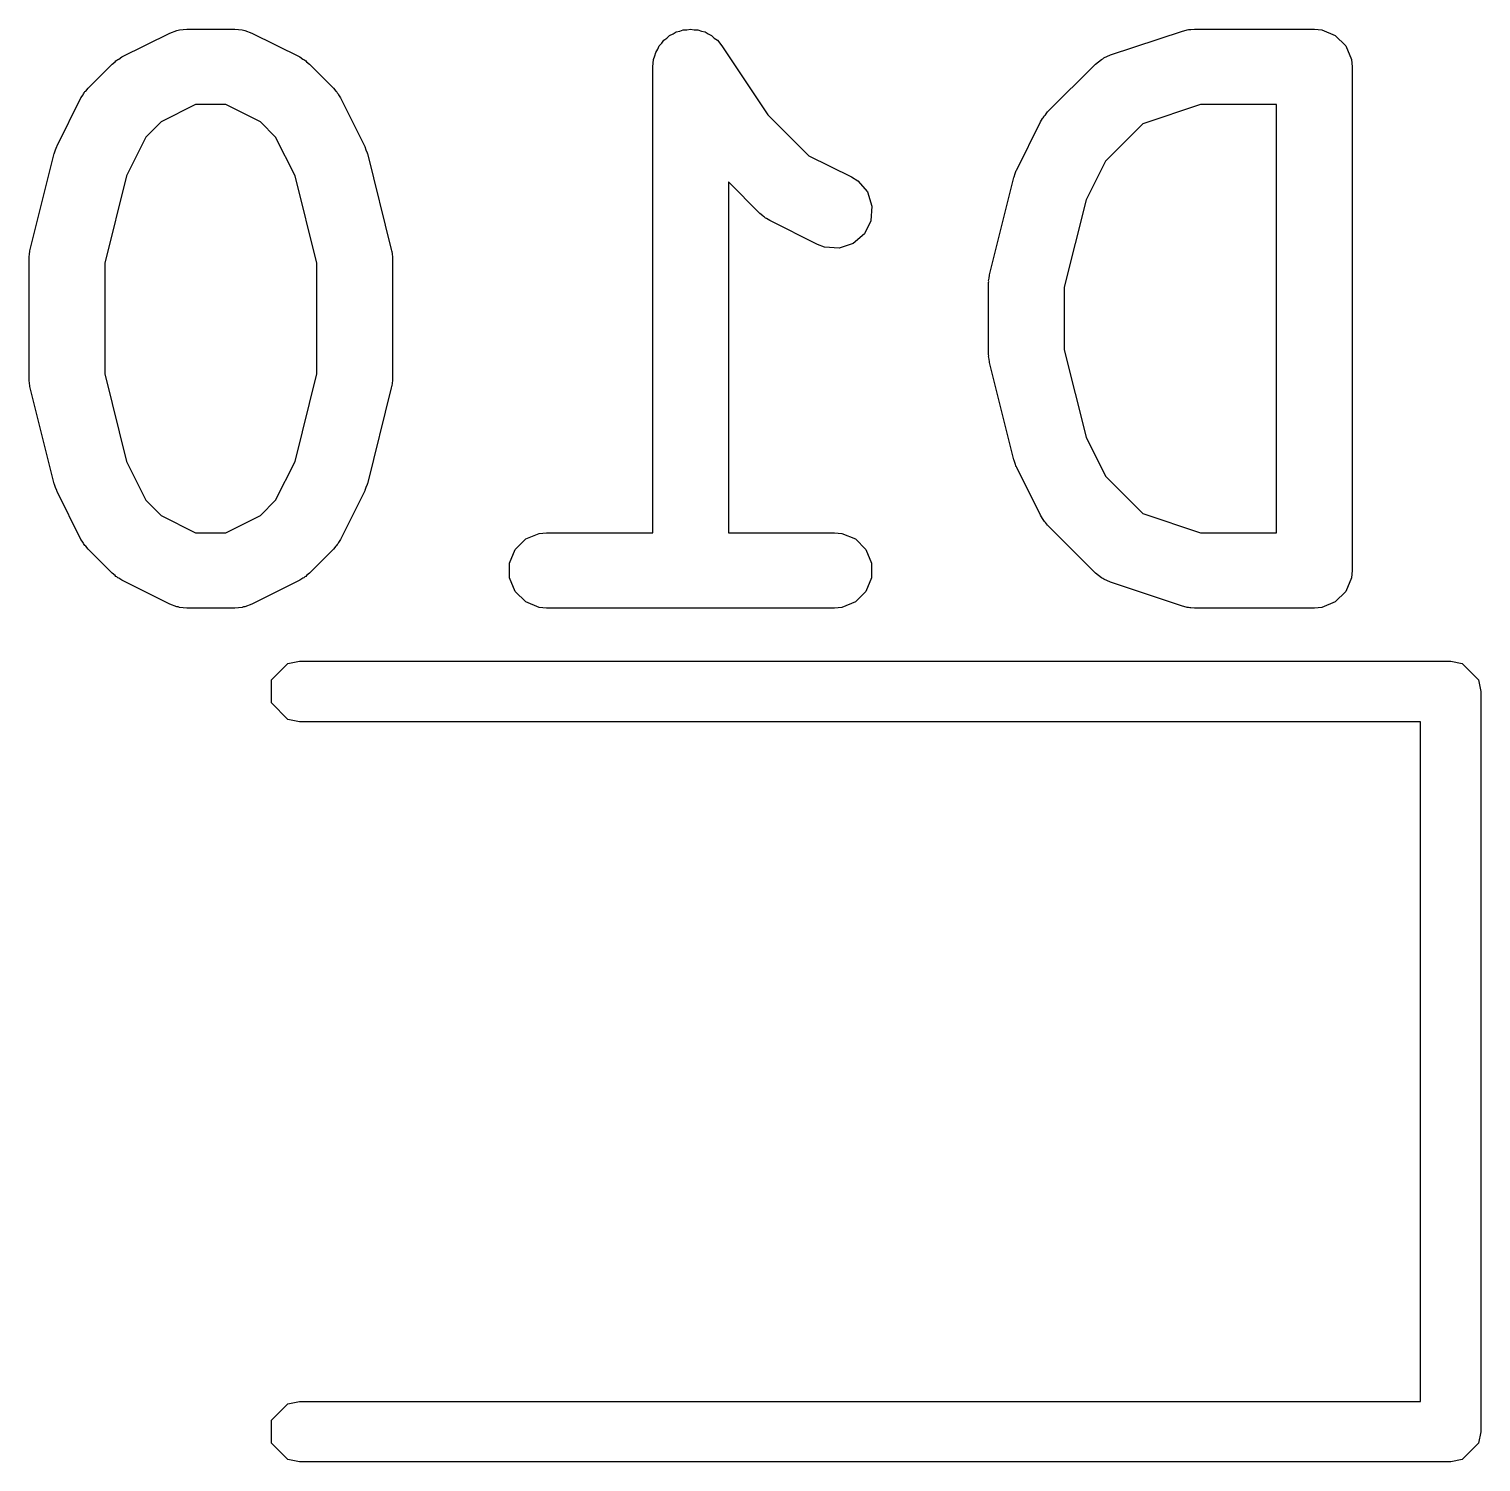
# Model space of a CAD drawing. Extents: x 3.99 to 8.09, y -5.39 to -1.7.
# Drawn here: x 7.6427 to 7.7562, y -4.5825 to -4.4705 of the extents above; entities that cross this region are included whole.
import ezdxf

# ---------------------------------------------------------------- set-up
doc = ezdxf.new("R2010")
doc.units = 0
doc.header["$MEASUREMENT"] = 0
doc.layers.add('BLACK', color=7, linetype='CONTINUOUS')

msp = doc.modelspace()

# ---------------------------------------------------------------- linework, layer by layer
at = {"layer": 'BLACK', "linetype": 'CONTINUOUS'}
for p, q in [((7.65, -4.47265), (7.65375, -4.47078)), ((7.65375, -4.47078), (7.65429, -4.47057)), ((7.65429, -4.47057), (7.65439, -4.47056)), ((7.65439, -4.47056), (7.65449, -4.47052)), ((7.65449, -4.47052), (7.65507, -4.47047)), ((7.65507, -4.47047), (7.65882, -4.47047)), ((7.65882, -4.47047), (7.65939, -4.47052)), ((7.65939, -4.47052), (7.65949, -4.47056)), ((7.65949, -4.47056), (7.6596, -4.47057)), ((7.6596, -4.47057), (7.66014, -4.47078)), ((7.66014, -4.47078), (7.66389, -4.47265)), ((7.69219, -4.47157), (7.69235, -4.47133)), ((7.69235, -4.47133), (7.69259, -4.47117)), ((7.69259, -4.47117), (7.6928, -4.47096)), ((7.6928, -4.47096), (7.69307, -4.47085)), ((7.69307, -4.47085), (7.69331, -4.47069)), ((7.69331, -4.47069), (7.69359, -4.47063)), ((7.69359, -4.47063), (7.69386, -4.47052)), ((7.69386, -4.47052), (7.69415, -4.47052)), ((7.69415, -4.47052), (7.69444, -4.47047)), ((7.69444, -4.47047), (7.69472, -4.47052)), ((7.69472, -4.47052), (7.69501, -4.47052)), ((7.69501, -4.47052), (7.69528, -4.47063)), ((7.69528, -4.47063), (7.69557, -4.47069)), ((7.69557, -4.47069), (7.69581, -4.47085)), ((7.69581, -4.47085), (7.69608, -4.47096)), ((7.69608, -4.47096), (7.69628, -4.47117)), ((7.69628, -4.47117), (7.69653, -4.47133)), ((7.69653, -4.47133), (7.69689, -4.47178)), ((7.72725, -4.47249), (7.73287, -4.47062)), ((7.73287, -4.47062), (7.73316, -4.47055)), ((7.73316, -4.47055), (7.73323, -4.47052)), ((7.73323, -4.47052), (7.73334, -4.47051)), ((7.73334, -4.47051), (7.73344, -4.47049)), ((7.73344, -4.47049), (7.73352, -4.47049)), ((7.73352, -4.47049), (7.73381, -4.47047)), ((7.73381, -4.47047), (7.74318, -4.47047)), ((7.74318, -4.47047), (7.74376, -4.47052)), ((7.74376, -4.47052), (7.74482, -4.47096)), ((7.74482, -4.47096), (7.74564, -4.47178)), ((7.69154, -4.47284), (7.69165, -4.47257)), ((7.69165, -4.47257), (7.69171, -4.47229)), ((7.69171, -4.47229), (7.69187, -4.47204)), ((7.69187, -4.47204), (7.69198, -4.47178)), ((7.69198, -4.47178), (7.69219, -4.47157)), ((7.69689, -4.47178), (7.69689, -4.47178)), ((7.69689, -4.47178), (7.69689, -4.47178)), ((7.69689, -4.47178), (7.69689, -4.47178)), ((7.69689, -4.47178), (7.70048, -4.47716)), ((7.72672, -4.47273), (7.72725, -4.47249)), ((7.74564, -4.47178), (7.74608, -4.47284)), ((7.64735, -4.47508), (7.64923, -4.4732)), ((7.64923, -4.4732), (7.64946, -4.47302)), ((7.64946, -4.47302), (7.64951, -4.47296)), ((7.64951, -4.47296), (7.6496, -4.4729)), ((7.6496, -4.4729), (7.64968, -4.47284)), ((7.64968, -4.47284), (7.64975, -4.47281)), ((7.64975, -4.47281), (7.65, -4.47265)), ((7.66389, -4.47265), (7.66413, -4.47281)), ((7.66413, -4.47281), (7.66421, -4.47284)), ((7.66421, -4.47284), (7.66429, -4.4729)), ((7.66429, -4.4729), (7.66438, -4.47296)), ((7.66438, -4.47296), (7.66443, -4.47302)), ((7.66443, -4.47302), (7.66465, -4.4732)), ((7.66465, -4.4732), (7.66653, -4.47508)), ((7.69148, -4.47341), (7.69154, -4.47284)), ((7.69148, -4.47342), (7.69148, -4.47341)), ((7.69148, -4.47341), (7.69148, -4.47341)), ((7.69148, -4.50984), (7.69148, -4.47342)), ((7.69148, -4.47342), (7.69148, -4.47342)), ((7.72234, -4.47695), (7.72609, -4.4732)), ((7.72609, -4.4732), (7.72654, -4.47284)), ((7.72654, -4.47284), (7.72664, -4.4728)), ((7.72664, -4.4728), (7.72672, -4.47273)), ((7.74608, -4.47284), (7.74613, -4.47342)), ((7.74613, -4.47342), (7.74613, -4.51279)), ((7.64493, -4.4796), (7.6468, -4.47585)), ((7.6468, -4.47585), (7.64696, -4.4756)), ((7.64696, -4.4756), (7.64699, -4.47553)), ((7.64699, -4.47553), (7.64705, -4.47545)), ((7.64705, -4.47545), (7.64711, -4.47536)), ((7.64711, -4.47536), (7.64717, -4.47531)), ((7.64717, -4.47531), (7.64735, -4.47508)), ((7.66653, -4.47508), (7.66671, -4.47531)), ((7.66671, -4.47531), (7.66677, -4.47536)), ((7.66677, -4.47536), (7.66683, -4.47545)), ((7.66683, -4.47545), (7.6669, -4.47553)), ((7.6669, -4.47553), (7.66693, -4.4756)), ((7.66693, -4.4756), (7.66708, -4.47585)), ((7.66708, -4.47585), (7.66896, -4.4796)), ((7.65576, -4.47637), (7.65307, -4.47772)), ((7.65812, -4.47637), (7.65576, -4.47637)), ((7.66082, -4.47772), (7.65812, -4.47637)), ((7.70048, -4.47716), (7.70368, -4.48037)), ((7.72216, -4.47718), (7.72234, -4.47695)), ((7.73429, -4.47637), (7.72978, -4.47787)), ((7.74023, -4.47637), (7.73429, -4.47637)), ((7.74023, -4.50984), (7.74023, -4.47637)), ((7.65307, -4.47772), (7.65187, -4.47892)), ((7.66201, -4.47892), (7.66082, -4.47772)), ((7.71992, -4.48147), (7.72179, -4.47772)), ((7.72179, -4.47772), (7.72195, -4.47747)), ((7.72195, -4.47747), (7.72198, -4.4774)), ((7.72198, -4.4774), (7.72204, -4.47732)), ((7.72204, -4.47732), (7.7221, -4.47723)), ((7.7221, -4.47723), (7.72216, -4.47718)), ((7.72978, -4.47787), (7.72686, -4.48079)), ((7.65187, -4.47892), (7.65035, -4.48195)), ((7.66353, -4.48195), (7.66201, -4.47892)), ((7.64283, -4.4877), (7.6447, -4.4802)), ((7.6447, -4.4802), (7.64472, -4.48016)), ((7.64472, -4.48014), (7.64481, -4.4799)), ((7.64472, -4.48016), (7.64472, -4.48014)), ((7.64481, -4.4799), (7.6449, -4.47966)), ((7.6449, -4.47966), (7.64491, -4.47964)), ((7.64491, -4.47964), (7.64493, -4.4796)), ((7.66896, -4.4796), (7.66897, -4.47964)), ((7.66897, -4.47964), (7.66898, -4.47966)), ((7.66898, -4.47966), (7.66907, -4.4799)), ((7.66907, -4.4799), (7.66916, -4.48014)), ((7.66916, -4.48014), (7.66916, -4.48016)), ((7.66916, -4.48016), (7.66918, -4.4802)), ((7.66918, -4.4802), (7.67105, -4.4877)), ((7.70368, -4.48037), (7.70701, -4.48203)), ((7.7198, -4.48177), (7.71989, -4.48153)), ((7.71989, -4.48153), (7.7199, -4.48151)), ((7.7199, -4.48151), (7.71992, -4.48147)), ((7.72686, -4.48079), (7.72534, -4.48382)), ((7.65035, -4.48195), (7.64865, -4.48878)), ((7.66524, -4.48878), (7.66353, -4.48195)), ((7.69985, -4.48488), (7.69739, -4.48242)), ((7.69739, -4.48242), (7.69739, -4.50984)), ((7.70701, -4.48203), (7.7075, -4.48233)), ((7.7075, -4.48233), (7.70825, -4.4832)), ((7.71782, -4.48957), (7.71969, -4.48208)), ((7.71969, -4.48208), (7.71971, -4.48203)), ((7.71971, -4.48201), (7.7198, -4.48177)), ((7.71971, -4.48203), (7.71971, -4.48201)), ((7.70825, -4.4832), (7.70861, -4.4843)), ((7.72534, -4.48382), (7.72364, -4.49065)), ((7.70007, -4.48507), (7.69985, -4.48488)), ((7.70013, -4.48512), (7.70007, -4.48507)), ((7.70861, -4.4843), (7.70853, -4.48545)), ((7.70021, -4.48518), (7.70013, -4.48512)), ((7.7003, -4.48525), (7.70021, -4.48518)), ((7.70037, -4.48528), (7.7003, -4.48525)), ((7.70062, -4.48543), (7.70037, -4.48528)), ((7.70436, -4.48731), (7.70062, -4.48543)), ((7.70853, -4.48545), (7.70802, -4.48648)), ((7.70491, -4.48751), (7.70436, -4.48731)), ((7.70715, -4.48723), (7.70605, -4.4876)), ((7.70802, -4.48648), (7.70715, -4.48723)), ((7.64274, -4.48827), (7.64278, -4.48806)), ((7.64275, -4.48832), (7.64274, -4.48827)), ((7.64274, -4.48842), (7.64275, -4.48832)), ((7.64274, -4.49779), (7.64274, -4.48842)), ((7.64278, -4.48806), (7.6428, -4.48784)), ((7.6428, -4.48784), (7.64281, -4.4878)), ((7.64281, -4.4878), (7.64283, -4.4877)), ((7.67105, -4.4877), (7.67107, -4.4878)), ((7.67107, -4.4878), (7.67109, -4.48784)), ((7.67109, -4.48784), (7.67111, -4.48806)), ((7.67111, -4.48806), (7.67114, -4.48827)), ((7.67114, -4.48827), (7.67113, -4.48832)), ((7.67113, -4.48832), (7.67114, -4.48842)), ((7.67114, -4.48842), (7.67114, -4.49779)), ((7.70605, -4.4876), (7.70491, -4.48751)), ((7.64865, -4.48878), (7.64865, -4.49743)), ((7.66524, -4.49743), (7.66524, -4.48878)), ((7.7178, -4.48967), (7.71782, -4.48957)), ((7.71773, -4.49015), (7.71777, -4.48993)), ((7.71774, -4.49019), (7.71773, -4.49015)), ((7.71773, -4.49029), (7.71774, -4.49019)), ((7.71773, -4.49592), (7.71773, -4.49029)), ((7.71777, -4.48993), (7.71779, -4.48971)), ((7.71779, -4.48971), (7.7178, -4.48967)), ((7.72364, -4.49065), (7.72364, -4.49555)), ((7.71774, -4.49602), (7.71773, -4.49592)), ((7.71773, -4.49606), (7.71774, -4.49602)), ((7.71777, -4.49627), (7.71773, -4.49606)), ((7.71779, -4.49649), (7.71777, -4.49627)), ((7.72364, -4.49555), (7.72534, -4.50238)), ((7.64865, -4.49743), (7.65035, -4.50426)), ((7.66353, -4.50426), (7.66524, -4.49743)), ((7.7178, -4.49653), (7.71779, -4.49649)), ((7.71782, -4.49663), (7.7178, -4.49653)), ((7.71969, -4.50413), (7.71782, -4.49663)), ((7.64275, -4.49789), (7.64274, -4.49779)), ((7.64274, -4.49793), (7.64275, -4.49789)), ((7.64278, -4.49815), (7.64274, -4.49793)), ((7.6428, -4.49837), (7.64278, -4.49815)), ((7.64281, -4.49841), (7.6428, -4.49837)), ((7.64283, -4.49851), (7.64281, -4.49841)), ((7.6447, -4.50601), (7.64283, -4.49851)), ((7.67105, -4.49851), (7.66918, -4.50601)), ((7.67107, -4.49841), (7.67105, -4.49851)), ((7.67109, -4.49837), (7.67107, -4.49841)), ((7.67111, -4.49815), (7.67109, -4.49837)), ((7.67114, -4.49793), (7.67111, -4.49815)), ((7.67114, -4.49779), (7.67113, -4.49789)), ((7.67113, -4.49789), (7.67114, -4.49793)), ((7.72534, -4.50238), (7.72686, -4.50541)), ((7.65035, -4.50426), (7.65187, -4.50729)), ((7.66201, -4.50729), (7.66353, -4.50426)), ((7.71971, -4.50417), (7.71969, -4.50413)), ((7.71971, -4.50419), (7.71971, -4.50417)), ((7.7198, -4.50443), (7.71971, -4.50419)), ((7.71989, -4.50468), (7.7198, -4.50443)), ((7.7199, -4.50469), (7.71989, -4.50468)), ((7.71992, -4.50473), (7.7199, -4.50469)), ((7.72179, -4.50848), (7.71992, -4.50473)), ((7.72686, -4.50541), (7.72978, -4.50833)), ((7.64472, -4.50605), (7.6447, -4.50601)), ((7.64472, -4.50607), (7.64472, -4.50605)), ((7.64481, -4.50631), (7.64472, -4.50607)), ((7.6449, -4.50655), (7.64481, -4.50631)), ((7.64491, -4.50657), (7.6449, -4.50655)), ((7.64493, -4.50661), (7.64491, -4.50657)), ((7.6468, -4.51036), (7.64493, -4.50661)), ((7.66896, -4.50661), (7.66708, -4.51036)), ((7.66897, -4.50657), (7.66896, -4.50661)), ((7.66898, -4.50655), (7.66897, -4.50657)), ((7.66907, -4.50631), (7.66898, -4.50655)), ((7.66916, -4.50607), (7.66907, -4.50631)), ((7.66918, -4.50601), (7.66916, -4.50605)), ((7.66916, -4.50605), (7.66916, -4.50607)), ((7.65187, -4.50729), (7.65307, -4.50849)), ((7.66082, -4.50849), (7.66201, -4.50729)), ((7.65307, -4.50849), (7.65576, -4.50984)), ((7.65812, -4.50984), (7.66082, -4.50849)), ((7.72195, -4.50873), (7.72179, -4.50848)), ((7.72198, -4.5088), (7.72195, -4.50873)), ((7.72204, -4.50889), (7.72198, -4.5088)), ((7.7221, -4.50897), (7.72204, -4.50889)), ((7.72978, -4.50833), (7.73429, -4.50984)), ((7.65576, -4.50984), (7.65812, -4.50984)), ((7.68155, -4.51033), (7.68261, -4.50989)), ((7.68261, -4.50989), (7.68319, -4.50984)), ((7.68319, -4.50984), (7.69148, -4.50984)), ((7.69739, -4.50984), (7.70569, -4.50984)), ((7.70569, -4.50984), (7.70626, -4.50989)), ((7.70626, -4.50989), (7.70733, -4.51033)), ((7.72216, -4.50903), (7.7221, -4.50897)), ((7.72234, -4.50925), (7.72216, -4.50903)), ((7.72609, -4.513), (7.72234, -4.50925)), ((7.73429, -4.50984), (7.74023, -4.50984)), ((7.64696, -4.51061), (7.6468, -4.51036)), ((7.64699, -4.51068), (7.64696, -4.51061)), ((7.64705, -4.51076), (7.64699, -4.51068)), ((7.64711, -4.51085), (7.64705, -4.51076)), ((7.64717, -4.5109), (7.64711, -4.51085)), ((7.64735, -4.51113), (7.64717, -4.5109)), ((7.64923, -4.513), (7.64735, -4.51113)), ((7.66653, -4.51113), (7.66465, -4.513)), ((7.66671, -4.5109), (7.66653, -4.51113)), ((7.66677, -4.51085), (7.66671, -4.5109)), ((7.66683, -4.51076), (7.66677, -4.51085)), ((7.6669, -4.51068), (7.66683, -4.51076)), ((7.66693, -4.51061), (7.6669, -4.51068)), ((7.66708, -4.51036), (7.66693, -4.51061)), ((7.68029, -4.51221), (7.68073, -4.51115)), ((7.68073, -4.51115), (7.68155, -4.51033)), ((7.70733, -4.51033), (7.70814, -4.51115)), ((7.70814, -4.51115), (7.70858, -4.51221)), ((7.68029, -4.51336), (7.68029, -4.51221)), ((7.70858, -4.51221), (7.70858, -4.51336)), ((7.64946, -4.51319), (7.64923, -4.513)), ((7.64951, -4.51325), (7.64946, -4.51319)), ((7.6496, -4.5133), (7.64951, -4.51325)), ((7.64968, -4.51337), (7.6496, -4.5133)), ((7.64975, -4.5134), (7.64968, -4.51337)), ((7.65, -4.51355), (7.64975, -4.5134)), ((7.66413, -4.5134), (7.66389, -4.51355)), ((7.66421, -4.51337), (7.66413, -4.5134)), ((7.66429, -4.5133), (7.66421, -4.51337)), ((7.66438, -4.51325), (7.66429, -4.5133)), ((7.66443, -4.51319), (7.66438, -4.51325)), ((7.66465, -4.513), (7.66443, -4.51319)), ((7.68073, -4.51443), (7.68029, -4.51336)), ((7.70858, -4.51336), (7.70814, -4.51443)), ((7.72654, -4.51337), (7.72609, -4.513)), ((7.72664, -4.51341), (7.72654, -4.51337)), ((7.72672, -4.51348), (7.72664, -4.51341)), ((7.74608, -4.51336), (7.74564, -4.51443)), ((7.74613, -4.51279), (7.74608, -4.51336)), ((7.65375, -4.51543), (7.65, -4.51355)), ((7.66389, -4.51355), (7.66014, -4.51543)), ((7.68155, -4.51524), (7.68073, -4.51443)), ((7.70814, -4.51443), (7.70733, -4.51524)), ((7.72725, -4.51371), (7.72672, -4.51348)), ((7.73287, -4.51559), (7.72725, -4.51371)), ((7.74564, -4.51443), (7.74482, -4.51524)), ((7.65429, -4.51564), (7.65375, -4.51543)), ((7.65439, -4.51564), (7.65429, -4.51564)), ((7.65449, -4.51568), (7.65439, -4.51564)), ((7.65507, -4.51574), (7.65449, -4.51568)), ((7.65882, -4.51574), (7.65507, -4.51574)), ((7.65939, -4.51568), (7.65882, -4.51574)), ((7.65949, -4.51564), (7.65939, -4.51568)), ((7.6596, -4.51564), (7.65949, -4.51564)), ((7.66014, -4.51543), (7.6596, -4.51564)), ((7.68261, -4.51568), (7.68155, -4.51524)), ((7.68319, -4.51574), (7.68261, -4.51568)), ((7.70569, -4.51574), (7.68319, -4.51574)), ((7.70626, -4.51568), (7.70569, -4.51574)), ((7.70733, -4.51524), (7.70626, -4.51568)), ((7.73316, -4.51565), (7.73287, -4.51559)), ((7.73323, -4.51568), (7.73316, -4.51565)), ((7.73334, -4.51569), (7.73323, -4.51568)), ((7.73344, -4.51572), (7.73334, -4.51569)), ((7.73352, -4.51571), (7.73344, -4.51572)), ((7.73381, -4.51574), (7.73352, -4.51571)), ((7.74318, -4.51574), (7.73381, -4.51574)), ((7.74376, -4.51568), (7.74318, -4.51574)), ((7.74482, -4.51524), (7.74376, -4.51568)), ((7.6617, -4.52134), (7.66297, -4.52006)), ((7.66297, -4.52006), (7.66388, -4.51988)), ((7.66388, -4.51988), (7.75384, -4.51988)), ((7.75384, -4.51988), (7.75474, -4.52006)), ((7.75474, -4.52006), (7.75602, -4.52134)), ((7.6617, -4.52315), (7.6617, -4.52134)), ((7.75602, -4.52134), (7.7562, -4.52224)), ((7.7562, -4.52224), (7.7562, -4.58012)), ((7.66297, -4.52443), (7.6617, -4.52315)), ((7.66388, -4.52461), (7.66297, -4.52443)), ((7.75148, -4.52461), (7.66388, -4.52461)), ((7.75148, -4.57776), (7.75148, -4.52461)), ((7.6617, -4.57921), (7.66297, -4.57794)), ((7.66297, -4.57794), (7.66388, -4.57776)), ((7.66388, -4.57776), (7.75148, -4.57776)), ((7.6617, -4.58102), (7.6617, -4.57921)), ((7.7562, -4.58012), (7.75602, -4.58102)), ((7.66297, -4.5823), (7.6617, -4.58102)), ((7.75602, -4.58102), (7.75474, -4.5823)), ((7.66388, -4.58248), (7.66297, -4.5823)), ((7.75384, -4.58248), (7.66388, -4.58248)), ((7.75474, -4.5823), (7.75384, -4.58248))]:
    msp.add_line(p, q, dxfattribs=at)

doc.saveas('drawing.dxf')
